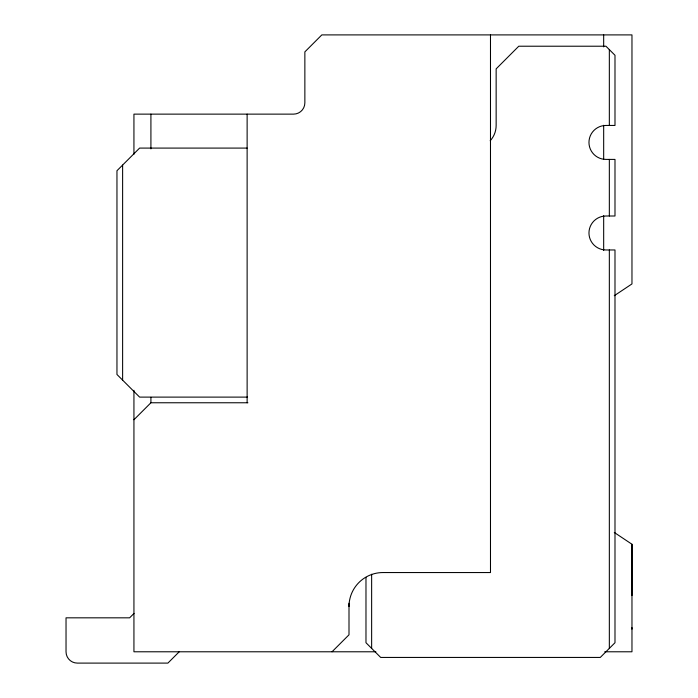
<?xml version="1.0" encoding="UTF-8"?>
<svg xmlns="http://www.w3.org/2000/svg" width="698" height="698" viewBox="0 0 698 698"><rect width="100%" height="100%" fill="white"/><g stroke="black" fill="none" stroke-linecap="round" stroke-linejoin="round"><path stroke-width="1.05" d="M631.969 595.586L631.969 544.248L614.284 532.461M133.937 419.742L150.916 402.763L247.912 402.763M134.042 613.394L129.619 617.826L66.031 617.826L66.031 651.784A11.316 11.316 0 0 0 77.347 663.1L167.895 663.1L179.22 651.784M332.021 651.784L349 634.805L349 603.273M614.284 295.708L631.969 283.92L631.969 34.9L321.83 34.9L304.86 51.879L304.86 102.815A11.316 11.316 0 0 1 293.535 114.132L133.937 114.132L133.937 154.293M247.127 148.089L139.6 148.089L116.959 170.731L116.959 374.468L139.6 397.11L247.563 397.11M375.873 651.784L133.937 651.784L133.937 390.313M604.73 651.784L631.969 651.784L631.969 544.248M631.969 627.598L631.969 629.142M609.337 49.61L609.337 125.448M609.337 159.406L609.337 216.005M609.337 249.963L609.337 648.39M603.674 34.9L603.674 46.879M603.674 125.282L603.674 159.039M603.674 215.665L603.674 250.512M490.485 34.9L490.485 572.552L382.958 572.552A33.958 33.958 0 0 0 349 606.51M371.641 574.227L371.641 648.39M365.979 577.359L365.979 642.727L380.689 657.437L600.28 657.437L614.99 642.727L614.99 249.963L605.943 249.963A16.979 16.979 0 0 1 588.964 232.984A16.979 16.979 0 0 1 605.943 216.005L614.99 216.005L614.99 159.406L605.943 159.406A16.979 16.979 0 0 1 588.964 142.427A16.979 16.979 0 0 1 605.943 125.448L614.99 125.448L614.99 55.273L605.943 46.216L518.78 46.216L496.147 68.858L496.147 125.448A22.641 22.641 0 0 1 490.197 140.752M247.127 114.132L247.127 402.763M150.916 114.132L150.916 148.866M150.916 397.345L150.916 402.763M122.621 165.068L122.621 380.131"/></g></svg>
